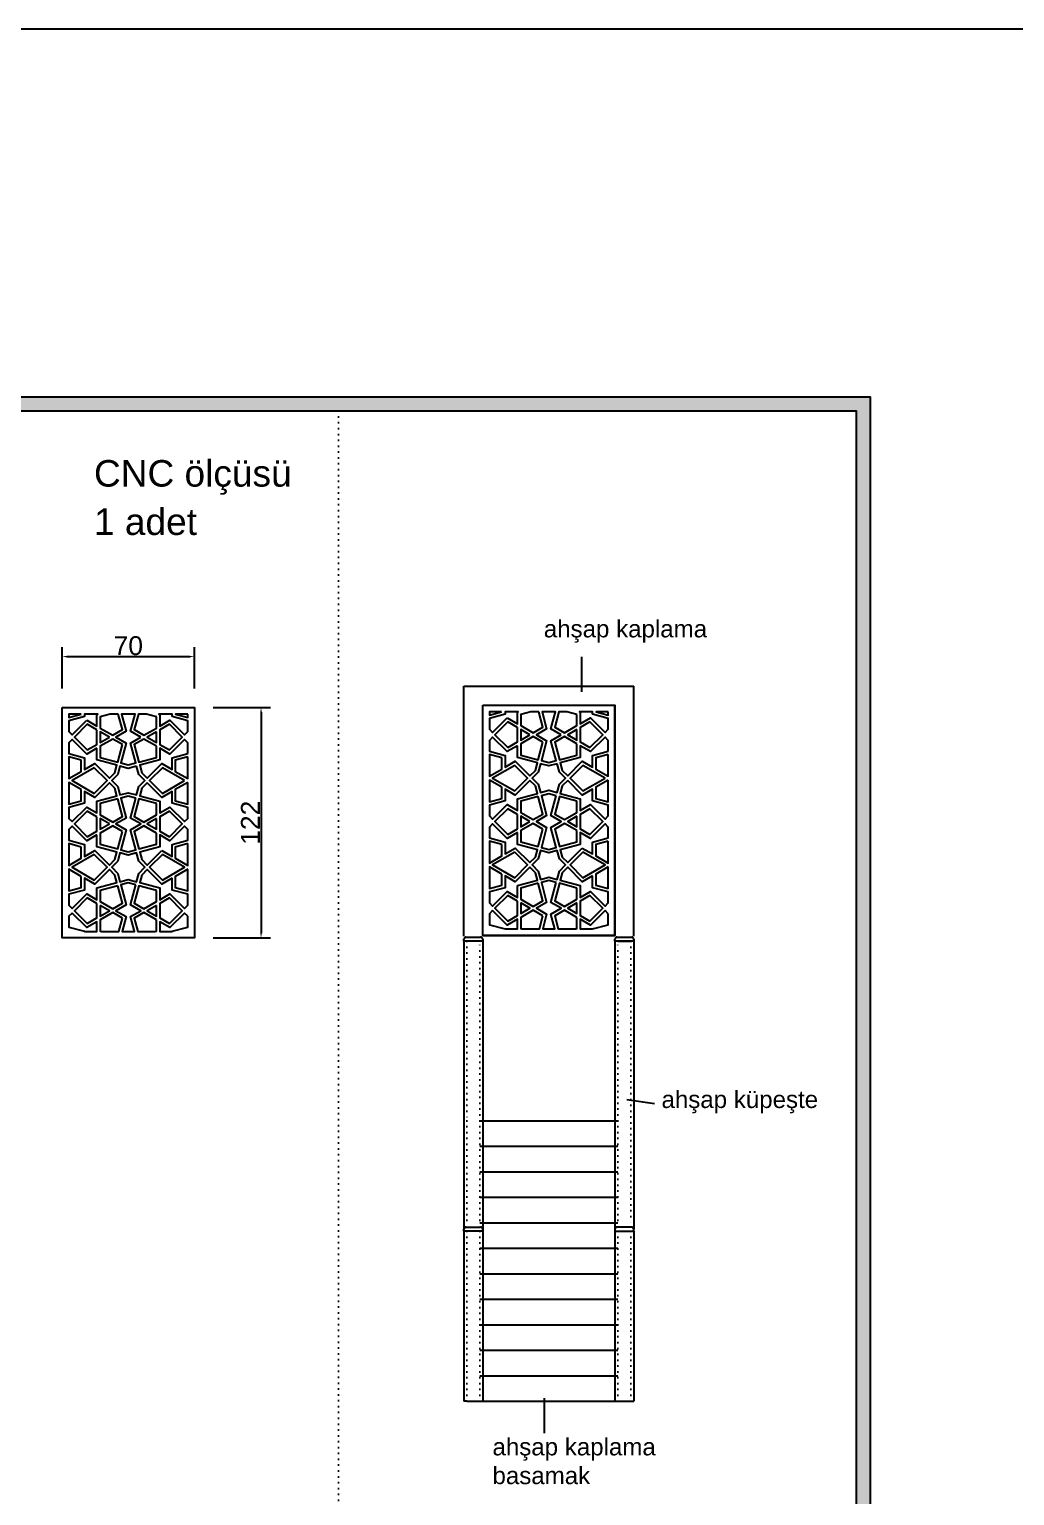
# Model space of a CAD drawing. Header units: metres. Extents: x 7064 to 15770, y 8440 to 11994.
# Drawn here: x 10018 to 10540, y 11218 to 11994 of the extents above; entities that cross this region are included whole.
import ezdxf

# ---------------------------------------------------------------- set-up
doc = ezdxf.new("R2010")
doc.units = ezdxf.units.M
doc.linetypes.add('ACAD_ISO07', pattern=[3, 0, -3])
doc.layers.add('AKM-DUVARLAR', color=6, linetype='Continuous', lineweight=60)
doc.layers.add('mahal liste', color=7, linetype='Continuous', lineweight=25, true_color=0xfa2e43)
doc.styles.get("Standard").update_dxf_attribs({"font": 'arial.ttf'})
doc.dimstyles.new('ISO-25', dxfattribs={"dimtxt": 10, "dimasz": 2.5, "dimexe": 5, "dimexo": 10, "dimtad": 1, "dimtxsty": 'Standard', "dimcen": 2.5, "dimadec": 0, "dimazin": 0, "dimtfac": 1, "dimtmove": 0, "dimatfit": 3, "dimfxl": 1, "dimarcsym": 0})

# ---------------------------------------------------------------- blocks, each defined once
blk = doc.blocks.new('1')
at = {"color": 252, "true_color": 0x939598}
for points in [[(16025.71, 9734.84), (16019.25, 9734.84), (16019.25, 9733.11)], [(16028.71, 9731.59), (16034.13, 9728.46), (16034.13, 9734.73), (16034.56, 9734.84), (16027.57, 9734.84), (16027.57, 9733.56), (16019.25, 9731.33), (16019.25, 9725.61), (16020.99, 9723.87)], [(16045.41, 9734.84), (16041.21, 9734.84), (16035.85, 9733.41), (16035.85, 9727.47), (16042.47, 9723.65), (16047.61, 9726.62)], [(16057.31, 9722.66), (16051.88, 9725.79), (16054.31, 9734.84), (16047.19, 9734.84), (16049.61, 9725.79), (16044.19, 9722.66), (16049.61, 9719.52), (16046.79, 9708.98), (16050.75, 9707.92), (16054.71, 9708.98), (16051.88, 9719.52)], [(16065.64, 9733.41), (16060.29, 9734.84), (16056.09, 9734.84), (16053.88, 9726.62), (16059.03, 9723.65), (16065.64, 9727.47)], [(16073.92, 9733.56), (16073.92, 9734.84), (16066.93, 9734.84), (16067.36, 9734.73), (16067.36, 9728.46), (16072.79, 9731.59), (16080.51, 9723.87), (16082.25, 9725.61), (16082.25, 9731.33)], [(16082.25, 9734.84), (16075.78, 9734.84), (16082.25, 9733.11)], [(16034.13, 9726.48), (16028.99, 9729.45), (16022.2, 9722.66), (16028.99, 9715.87), (16034.13, 9718.84)], [(16072.5, 9729.45), (16067.36, 9726.48), (16067.36, 9718.84), (16072.5, 9715.87), (16079.29, 9722.66)], [(16034.13, 9716.85), (16028.71, 9713.72), (16020.99, 9721.44), (16019.25, 9719.7), (16019.25, 9713.99), (16027.57, 9711.76), (16027.57, 9705.49), (16033, 9708.62), (16040.72, 9700.9), (16043.62, 9703.8), (16044.68, 9707.76), (16034.13, 9710.59)], [(16040.75, 9722.66), (16035.85, 9725.48), (16035.85, 9719.83)], [(16047.61, 9718.7), (16042.47, 9721.66), (16035.85, 9717.85), (16035.85, 9711.91), (16045.12, 9709.42)], [(16065.64, 9717.85), (16059.03, 9721.66), (16053.88, 9718.7), (16056.37, 9709.42), (16065.64, 9711.91)], [(16082.25, 9713.99), (16082.25, 9719.7), (16080.51, 9721.44), (16072.79, 9713.72), (16067.36, 9716.85), (16067.36, 9710.59), (16056.81, 9707.76), (16057.87, 9703.8), (16060.77, 9700.9), (16068.49, 9708.62), (16073.92, 9705.49), (16073.92, 9711.76)], [(16065.64, 9725.48), (16060.75, 9722.66), (16065.64, 9719.83)], [(16025.85, 9710.44), (16019.25, 9712.21), (16019.25, 9700.68), (16025.85, 9704.5)], [(16082.25, 9712.21), (16075.64, 9710.44), (16075.64, 9704.5), (16082.25, 9700.68)], [(16032.71, 9706.47), (16020.96, 9699.69), (16032.71, 9692.9), (16039.5, 9699.69)], [(16055.15, 9707.32), (16050.75, 9706.14), (16046.34, 9707.32), (16045.16, 9702.91), (16041.94, 9699.69), (16045.16, 9696.46), (16046.34, 9692.06), (16050.75, 9693.24), (16055.15, 9692.06), (16056.33, 9696.46), (16059.56, 9699.69), (16056.33, 9702.91)], [(16080.53, 9699.69), (16068.78, 9706.47), (16061.99, 9699.69), (16068.78, 9692.9)], [(16025.85, 9694.87), (16019.25, 9698.69), (16019.25, 9687.17), (16025.85, 9688.94)], [(16043.62, 9695.57), (16040.72, 9698.47), (16033, 9690.75), (16027.57, 9693.88), (16027.57, 9687.62), (16019.25, 9685.39), (16019.25, 9679.67), (16020.99, 9677.93), (16028.71, 9685.65), (16034.13, 9682.52), (16034.13, 9688.78), (16044.68, 9691.61)], [(16060.77, 9698.47), (16057.87, 9695.57), (16056.81, 9691.61), (16067.36, 9688.78), (16067.36, 9682.52), (16072.79, 9685.65), (16080.51, 9677.93), (16082.25, 9679.67), (16082.25, 9685.39), (16073.92, 9687.62), (16073.92, 9693.88), (16068.49, 9690.75)], [(16082.25, 9698.69), (16075.64, 9694.87), (16075.64, 9688.94), (16082.25, 9687.17)], [(16045.12, 9689.95), (16035.85, 9687.46), (16035.85, 9681.53), (16042.47, 9677.71), (16047.61, 9680.68)], [(16054.71, 9690.39), (16050.75, 9691.46), (16046.79, 9690.39), (16049.61, 9679.85), (16044.19, 9676.71), (16049.61, 9673.58), (16046.79, 9663.03), (16050.75, 9661.97), (16054.71, 9663.03), (16051.88, 9673.58), (16057.31, 9676.71), (16051.88, 9679.85)], [(16065.64, 9687.46), (16056.37, 9689.95), (16053.88, 9680.68), (16059.03, 9677.71), (16065.64, 9681.53)], [(16034.13, 9680.53), (16028.99, 9683.5), (16022.2, 9676.71), (16028.99, 9669.93), (16034.13, 9672.9)], [(16072.5, 9683.5), (16067.36, 9680.53), (16067.36, 9672.9), (16072.5, 9669.93), (16079.29, 9676.71)], [(16034.13, 9670.91), (16028.71, 9667.78), (16020.99, 9675.5), (16019.25, 9673.76), (16019.25, 9668.04), (16027.57, 9665.81), (16027.57, 9659.55), (16033, 9662.68), (16040.72, 9654.96), (16043.62, 9657.86), (16044.68, 9661.82), (16034.13, 9664.64)], [(16040.75, 9676.71), (16035.85, 9679.54), (16035.85, 9673.89)], [(16047.61, 9672.75), (16042.47, 9675.72), (16035.85, 9671.9), (16035.85, 9665.96), (16045.12, 9663.48)], [(16065.64, 9671.9), (16059.03, 9675.72), (16053.88, 9672.75), (16056.37, 9663.48), (16065.64, 9665.96)], [(16068.49, 9662.68), (16073.92, 9659.55), (16073.92, 9665.81), (16082.25, 9668.04), (16082.25, 9673.76), (16080.51, 9675.5), (16072.79, 9667.78), (16067.36, 9670.91), (16067.36, 9664.64), (16056.81, 9661.82), (16057.87, 9657.86), (16060.77, 9654.96)], [(16065.64, 9679.54), (16060.75, 9676.71), (16065.64, 9673.89)], [(16025.85, 9664.49), (16019.25, 9666.26), (16019.25, 9654.74), (16025.85, 9658.55)], [(16082.25, 9666.26), (16075.64, 9664.49), (16075.64, 9658.55), (16082.25, 9654.74)], [(16032.71, 9660.53), (16020.96, 9653.74), (16032.71, 9646.96), (16039.5, 9653.74)], [(16056.33, 9656.97), (16055.15, 9661.37), (16050.75, 9660.19), (16046.34, 9661.37), (16045.16, 9656.97), (16041.94, 9653.74), (16045.16, 9650.52), (16046.34, 9646.11), (16050.75, 9647.29), (16055.15, 9646.11), (16056.33, 9650.52), (16059.56, 9653.74)], [(16068.78, 9660.53), (16061.99, 9653.74), (16068.78, 9646.96), (16080.53, 9653.74)], [(16025.85, 9648.93), (16019.25, 9652.75), (16019.25, 9641.22), (16025.85, 9642.99)], [(16034.13, 9642.84), (16044.68, 9645.67), (16043.62, 9649.63), (16040.72, 9652.53), (16033, 9644.81), (16027.57, 9647.94), (16027.57, 9641.67), (16019.25, 9639.44), (16019.25, 9633.73), (16020.99, 9631.99), (16028.71, 9639.71), (16034.13, 9636.58)], [(16073.92, 9647.94), (16068.49, 9644.81), (16060.77, 9652.53), (16057.87, 9649.63), (16056.81, 9645.67), (16067.36, 9642.84), (16067.36, 9636.58), (16072.79, 9639.71), (16080.51, 9631.99), (16082.25, 9633.73), (16082.25, 9639.44), (16073.92, 9641.67)], [(16082.25, 9652.75), (16075.64, 9648.93), (16075.64, 9642.99), (16082.25, 9641.22)], [(16045.12, 9644.01), (16035.85, 9641.52), (16035.85, 9635.58), (16042.47, 9631.76), (16047.61, 9634.73)], [(16054.71, 9644.45), (16050.75, 9645.51), (16046.79, 9644.45), (16049.61, 9633.9), (16044.19, 9630.77), (16049.61, 9627.64), (16047.52, 9619.84), (16053.97, 9619.84), (16051.88, 9627.64), (16057.31, 9630.77), (16051.88, 9633.9)], [(16065.64, 9641.52), (16056.37, 9644.01), (16053.88, 9634.73), (16059.03, 9631.76), (16065.64, 9635.58)], [(16034.13, 9634.59), (16028.99, 9637.56), (16022.2, 9630.77), (16028.99, 9623.98), (16034.13, 9626.95)], [(16035.85, 9633.6), (16035.85, 9627.95), (16040.75, 9630.77)], [(16065.64, 9633.6), (16060.75, 9630.77), (16065.64, 9627.95)], [(16072.5, 9637.56), (16067.36, 9634.59), (16067.36, 9626.95), (16072.5, 9623.98), (16079.29, 9630.77)], [(16020.99, 9629.56), (16019.25, 9627.82), (16019.25, 9622.1), (16027.57, 9619.87), (16027.57, 9619.84), (16034.13, 9619.84), (16034.13, 9624.97), (16028.71, 9621.83)], [(16047.61, 9626.81), (16042.47, 9629.78), (16035.85, 9625.96), (16035.85, 9620.02), (16036.52, 9619.84), (16045.74, 9619.84)], [(16065.64, 9625.96), (16059.03, 9629.78), (16053.88, 9626.81), (16055.75, 9619.84), (16064.97, 9619.84), (16065.64, 9620.02)], [(16082.25, 9627.82), (16080.51, 9629.56), (16072.79, 9621.83), (16067.36, 9624.97), (16067.36, 9619.84), (16073.92, 9619.84), (16073.92, 9619.87), (16082.25, 9622.1)]]:
    blk.add_lwpolyline(points, close=True, dxfattribs=at)
at = {"layer": 'mahal liste', "color": 252, "true_color": 0x939598}
blk.add_lwpolyline([(16015.75, 9738.34), (16085.75, 9738.34), (16085.75, 9616.34), (16015.75, 9616.34)], close=True, dxfattribs=at)
blk = doc.blocks.new('*D281')
at = {"color": 0, "lineweight": -2, "transparency": 16777216}
for p, q in [((10035.72, 11645.01), (10035.72, 11666.96)), ((10038.22, 11661.96), (10103.22, 11661.96)), ((10105.72, 11645.01), (10105.72, 11666.96))]:
    blk.add_line(p, q, dxfattribs=at)
at = {"color": 0, "transparency": 16777216}
for points in [[(10038.22, 11662.37), (10038.22, 11661.54), (10035.72, 11661.96)], [(10103.22, 11662.37), (10103.22, 11661.54), (10105.72, 11661.96)]]:
    blk.add_solid(points, dxfattribs=at)
at = {"layer": 'Defpoints', "color": 0, "transparency": 16777216}
for p in [(10105.72, 11661.96), (10035.72, 11635.01), (10105.72, 11635.01)]:
    blk.add_point(p, dxfattribs=at)
at = {"color": 0, "transparency": 16777216, "insert": (10070.72, 11667.69), "char_height": 10, "attachment_point": 5}
blk.add_mtext('70', dxfattribs=at)
blk = doc.blocks.new('*D282')
at = {"color": 0, "lineweight": -2, "transparency": 16777216}
for p, q in [((10115.72, 11635.01), (10146.02, 11635.01)), ((10141.02, 11632.51), (10141.02, 11515.51)), ((10115.72, 11513.01), (10146.02, 11513.01))]:
    blk.add_line(p, q, dxfattribs=at)
at = {"color": 0, "transparency": 16777216}
for points in [[(10140.61, 11632.51), (10141.44, 11632.51), (10141.02, 11635.01)], [(10140.61, 11515.51), (10141.44, 11515.51), (10141.02, 11513.01)]]:
    blk.add_solid(points, dxfattribs=at)
at = {"layer": 'Defpoints', "color": 0, "transparency": 16777216}
for p in [(10105.72, 11635.01), (10105.72, 11513.01), (10141.02, 11513.01)]:
    blk.add_point(p, dxfattribs=at)
at = {"color": 0, "transparency": 16777216, "insert": (10135.38, 11574.01), "char_height": 10, "attachment_point": 5, "rotation": 90}
blk.add_mtext('122', dxfattribs=at)

msp = doc.modelspace()

# ---------------------------------------------------------------- hatches: boundary and pattern name
h = msp.add_hatch(color=253)
h.dxf.hatch_style = 1
h.paths.add_polyline_path([(9055.737, 11792.009), (10456.143, 11792.009), (10456.143, 10806.064), (9055.737, 10806.064)], flags=16)
h.paths.add_polyline_path([(9048.324, 11799.422), (10463.556, 11799.422), (10463.556, 10798.651), (9048.324, 10798.651)])

# ---------------------------------------------------------------- linework, layer by layer
at = {"color": 0}
for p, q in [((10310.86, 11643.228), (10310.86, 11661.765)), ((10334.69, 11427.513), (10349.356, 11425.383)), ((10249.905, 11267.766), (10248.405, 11267.766)), ((10291.099, 11250.874), (10291.099, 11269.411)), ((10336.905, 11267.766), (10338.405, 11267.766))]:
    msp.add_line(p, q, dxfattribs=at)
at = {"color": 0, "linetype": 'ACAD_ISO07'}
for p, q in [((10249.905, 11416.266), (10249.905, 11359.966)), ((10256.905, 11416.266), (10256.905, 11359.966)), ((10329.905, 11416.266), (10329.905, 11359.966))]:
    msp.add_line(p, q, dxfattribs=at)
at = {"color": 0}
for points in [[(7063.944, 8440.111), (15770.364, 8440.111), (15770.364, 11994.02), (7063.944, 11994.02)], [(10045.689, 11631.508), (10039.221, 11631.508), (10039.221, 11629.775)], [(10048.682, 11628.261), (10054.108, 11625.129), (10054.108, 11631.394), (10054.535, 11631.508), (10047.548, 11631.508), (10047.548, 11630.226), (10039.221, 11627.995), (10039.221, 11622.279), (10040.961, 11620.54)], [(10065.381, 11631.508), (10061.181, 11631.508), (10055.828, 11630.074), (10055.828, 11624.135), (10062.442, 11620.317), (10067.584, 11623.286)], [(10077.281, 11619.324), (10071.856, 11622.456), (10074.281, 11631.508), (10067.162, 11631.508), (10069.587, 11622.456), (10064.162, 11619.324), (10069.587, 11616.191), (10066.761, 11605.644), (10070.721, 11604.583), (10074.682, 11605.644), (10071.856, 11616.191)], [(10085.615, 11630.074), (10080.262, 11631.508), (10076.062, 11631.508), (10073.859, 11623.286), (10079.001, 11620.317), (10085.615, 11624.135)], [(10093.895, 11630.226), (10093.895, 11631.508), (10086.907, 11631.508), (10087.335, 11631.394), (10087.335, 11625.129), (10092.761, 11628.261), (10100.482, 11620.54), (10102.221, 11622.279), (10102.221, 11627.995)], [(10102.221, 11631.508), (10095.754, 11631.508), (10102.221, 11629.775)], [(10054.108, 11623.142), (10048.965, 11626.112), (10042.177, 11619.324), (10048.965, 11612.536), (10054.108, 11615.505)], [(10060.722, 11619.324), (10055.828, 11622.149), (10055.828, 11616.498)], [(10085.615, 11622.149), (10080.721, 11619.324), (10085.615, 11616.498)], [(10092.478, 11626.112), (10087.335, 11623.142), (10087.335, 11615.505), (10092.478, 11612.536), (10099.266, 11619.324)], [(10054.108, 11613.519), (10048.682, 11610.387), (10040.961, 11618.108), (10039.221, 11616.368), (10039.221, 11610.653), (10047.548, 11608.422), (10047.548, 11602.157), (10052.973, 11605.29), (10060.694, 11597.569), (10063.593, 11600.468), (10064.655, 11604.428), (10054.108, 11607.254)], [(10067.584, 11615.362), (10062.442, 11618.331), (10055.828, 11614.512), (10055.828, 11608.574), (10065.1, 11606.089)], [(10085.615, 11614.512), (10079.001, 11618.331), (10073.859, 11615.362), (10076.343, 11606.089), (10085.615, 11608.574)], [(10102.221, 11610.653), (10102.221, 11616.368), (10100.482, 11618.108), (10092.761, 11610.387), (10087.335, 11613.519), (10087.335, 11607.254), (10076.788, 11604.428), (10077.849, 11600.468), (10080.749, 11597.569), (10088.47, 11605.29), (10093.895, 11602.157), (10093.895, 11608.422)], [(10045.828, 11607.102), (10039.221, 11608.872), (10039.221, 11597.35), (10045.828, 11601.164)], [(10102.221, 11608.872), (10095.615, 11607.102), (10095.615, 11601.164), (10102.221, 11597.35)], [(10052.69, 11603.14), (10040.934, 11596.352), (10052.69, 11589.565), (10059.478, 11596.352)], [(10075.127, 11603.983), (10070.721, 11602.802), (10066.316, 11603.983), (10065.136, 11599.577), (10061.911, 11596.352), (10065.136, 11593.127), (10066.316, 11588.722), (10070.721, 11589.902), (10075.127, 11588.722), (10076.307, 11593.127), (10079.532, 11596.352), (10076.307, 11599.577)], [(10100.509, 11596.352), (10088.753, 11603.14), (10081.965, 11596.352), (10088.753, 11589.565)], [(10045.828, 11591.541), (10039.221, 11595.355), (10039.221, 11583.832), (10045.828, 11585.602)], [(10063.593, 11592.237), (10060.694, 11595.136), (10052.973, 11587.415), (10047.548, 11590.548), (10047.548, 11584.283), (10039.221, 11582.052), (10039.221, 11576.336), (10040.961, 11574.597), (10048.682, 11582.318), (10054.108, 11579.186), (10054.108, 11585.451), (10064.655, 11588.277)], [(10080.749, 11595.136), (10077.849, 11592.237), (10076.788, 11588.277), (10087.335, 11585.451), (10087.335, 11579.186), (10092.761, 11582.318), (10100.482, 11574.597), (10102.221, 11576.336), (10102.221, 11582.052), (10093.895, 11584.283), (10093.895, 11590.548), (10088.47, 11587.415)], [(10102.221, 11595.355), (10095.615, 11591.541), (10095.615, 11585.602), (10102.221, 11583.832)], [(10065.1, 11586.615), (10055.828, 11584.131), (10055.828, 11578.193), (10062.442, 11574.374), (10067.584, 11577.343)], [(10074.682, 11587.061), (10070.721, 11588.122), (10066.761, 11587.061), (10069.587, 11576.513), (10064.162, 11573.381), (10069.587, 11570.248), (10066.761, 11559.701), (10070.721, 11558.64), (10074.682, 11559.701), (10071.856, 11570.248), (10077.281, 11573.381), (10071.856, 11576.513)], [(10085.615, 11584.131), (10076.343, 11586.615), (10073.859, 11577.343), (10079.001, 11574.374), (10085.615, 11578.193)], [(10054.108, 11577.199), (10048.965, 11580.169), (10042.177, 11573.381), (10048.965, 11566.593), (10054.108, 11569.562)], [(10060.722, 11573.381), (10055.828, 11576.206), (10055.828, 11570.555)], [(10085.615, 11576.206), (10080.721, 11573.381), (10085.615, 11570.555)], [(10092.478, 11580.169), (10087.335, 11577.199), (10087.335, 11569.562), (10092.478, 11566.593), (10099.266, 11573.381)], [(10054.108, 11567.576), (10048.682, 11564.444), (10040.961, 11572.165), (10039.221, 11570.425), (10039.221, 11564.71), (10047.548, 11562.479), (10047.548, 11556.214), (10052.973, 11559.347), (10060.694, 11551.626), (10063.593, 11554.525), (10064.655, 11558.485), (10054.108, 11561.311)], [(10067.584, 11569.419), (10062.442, 11572.388), (10055.828, 11568.569), (10055.828, 11562.631), (10065.1, 11560.146)], [(10085.615, 11568.569), (10079.001, 11572.388), (10073.859, 11569.419), (10076.343, 11560.146), (10085.615, 11562.631)], [(10088.47, 11559.347), (10093.895, 11556.214), (10093.895, 11562.479), (10102.221, 11564.71), (10102.221, 11570.425), (10100.482, 11572.165), (10092.761, 11564.444), (10087.335, 11567.576), (10087.335, 11561.311), (10076.788, 11558.485), (10077.849, 11554.525), (10080.749, 11551.626)], [(10045.828, 11561.159), (10039.221, 11562.93), (10039.221, 11551.407), (10045.828, 11555.221)], [(10102.221, 11562.93), (10095.615, 11561.159), (10095.615, 11555.221), (10102.221, 11551.407)], [(10052.69, 11557.197), (10040.934, 11550.409), (10052.69, 11543.622), (10059.478, 11550.409)], [(10076.307, 11553.634), (10075.127, 11558.04), (10070.721, 11556.859), (10066.316, 11558.04), (10065.136, 11553.634), (10061.911, 11550.409), (10065.136, 11547.184), (10066.316, 11542.779), (10070.721, 11543.959), (10075.127, 11542.779), (10076.307, 11547.184), (10079.532, 11550.409)], [(10088.753, 11557.197), (10081.965, 11550.409), (10088.753, 11543.622), (10100.509, 11550.409)], [(10045.828, 11545.598), (10039.221, 11549.412), (10039.221, 11537.889), (10045.828, 11539.659)], [(10054.108, 11539.508), (10064.655, 11542.334), (10063.593, 11546.294), (10060.694, 11549.193), (10052.973, 11541.472), (10047.548, 11544.605), (10047.548, 11538.34), (10039.221, 11536.109), (10039.221, 11530.393), (10040.961, 11528.654), (10048.682, 11536.375), (10054.108, 11533.243)], [(10093.895, 11544.605), (10088.47, 11541.472), (10080.749, 11549.193), (10077.849, 11546.294), (10076.788, 11542.334), (10087.335, 11539.508), (10087.335, 11533.243), (10092.761, 11536.375), (10100.482, 11528.654), (10102.221, 11530.393), (10102.221, 11536.109), (10093.895, 11538.34)], [(10102.221, 11549.412), (10095.615, 11545.598), (10095.615, 11539.659), (10102.221, 11537.889)], [(10065.1, 11540.672), (10055.828, 11538.188), (10055.828, 11532.25), (10062.442, 11528.431), (10067.584, 11531.4)], [(10074.682, 11541.118), (10070.721, 11542.179), (10066.761, 11541.118), (10069.587, 11530.57), (10064.162, 11527.438), (10069.587, 11524.305), (10067.498, 11516.508), (10073.945, 11516.508), (10071.856, 11524.305), (10077.281, 11527.438), (10071.856, 11530.57)], [(10085.615, 11538.188), (10076.343, 11540.672), (10073.859, 11531.4), (10079.001, 11528.431), (10085.615, 11532.25)], [(10054.108, 11531.256), (10048.965, 11534.226), (10042.177, 11527.438), (10048.965, 11520.65), (10054.108, 11523.619)], [(10055.828, 11530.263), (10055.828, 11524.612), (10060.722, 11527.438)], [(10085.615, 11530.263), (10080.721, 11527.438), (10085.615, 11524.612)], [(10092.478, 11534.226), (10087.335, 11531.256), (10087.335, 11523.619), (10092.478, 11520.65), (10099.266, 11527.438)], [(10040.961, 11526.222), (10039.221, 11524.482), (10039.221, 11518.767), (10047.548, 11516.536), (10047.548, 11516.508), (10054.108, 11516.508), (10054.108, 11521.633), (10048.682, 11518.501)], [(10067.584, 11523.476), (10062.442, 11526.445), (10055.828, 11522.626), (10055.828, 11516.688), (10056.498, 11516.508), (10065.717, 11516.508)], [(10085.615, 11522.626), (10079.001, 11526.445), (10073.859, 11523.476), (10075.726, 11516.508), (10084.945, 11516.508), (10085.615, 11516.688)], [(10102.221, 11524.482), (10100.482, 11526.222), (10092.761, 11518.501), (10087.335, 11521.633), (10087.335, 11516.508), (10093.895, 11516.508), (10093.895, 11516.536), (10102.221, 11518.767)]]:
    msp.add_lwpolyline(points, close=True, dxfattribs=at)
at = {"color": 253}
for points in [[(9048.324, 11799.422), (10463.556, 11799.422), (10463.556, 10798.651), (9048.324, 10798.651)], [(9055.737, 11792.009), (10456.143, 11792.009), (10456.143, 10806.064), (9055.737, 10806.064)]]:
    msp.add_lwpolyline(points, close=True, dxfattribs=at)
at = {"layer": 'mahal liste', "color": 244, "linetype": 'ACAD_ISO07', "true_color": 0x991b1e}
msp.add_line((10181.981, 11792.009), (10181.981, 10856.742), dxfattribs=at)
at = {"layer": 'mahal liste', "color": 0}
for p, q in [((10248.405, 11513.936), (10248.405, 11646.266)), ((10248.405, 11646.266), (10338.405, 11646.266)), ((10338.405, 11513.936), (10338.405, 11646.266)), ((10258.405, 11636.266), (10328.405, 11636.266)), ((10258.405, 11514.266), (10258.405, 11636.266)), ((10328.405, 11514.266), (10328.405, 11636.266)), ((10258.405, 11514.266), (10328.405, 11514.266)), ((10256.905, 11511.266), (10249.905, 11511.266)), ((10329.905, 11511.266), (10336.905, 11511.266)), ((10256.905, 11416.266), (10329.905, 11416.266)), ((10256.905, 11402.766), (10329.905, 11402.766)), ((10256.905, 11389.266), (10329.905, 11389.266)), ((10256.905, 11375.766), (10329.905, 11375.766)), ((10256.905, 11357.766), (10249.905, 11357.766)), ((10256.905, 11362.266), (10329.905, 11362.266)), ((10329.905, 11357.766), (10336.905, 11357.766)), ((10256.905, 11348.766), (10329.905, 11348.766)), ((10256.905, 11335.266), (10329.905, 11335.266)), ((10256.905, 11321.766), (10329.905, 11321.766)), ((10256.905, 11308.266), (10329.905, 11308.266)), ((10256.905, 11294.766), (10329.905, 11294.766)), ((10256.905, 11281.266), (10329.905, 11281.266)), ((10249.905, 11267.766), (10336.905, 11267.766))]:
    msp.add_line(p, q, dxfattribs=at)
at = {"layer": 'mahal liste', "color": 31, "true_color": 0xfecc66}
for p, q in [((10248.405, 11511.266), (10248.405, 11358.866)), ((10258.405, 11511.266), (10258.405, 11358.866)), ((10328.405, 11511.266), (10328.405, 11358.866)), ((10338.405, 11511.266), (10338.405, 11358.866)), ((10248.405, 11357.766), (10248.405, 11267.766)), ((10258.405, 11357.766), (10258.405, 11267.766)), ((10328.405, 11357.766), (10328.405, 11267.766)), ((10338.405, 11357.766), (10338.405, 11267.766))]:
    msp.add_line(p, q, dxfattribs=at)
at = {"layer": 'mahal liste', "color": 0, "linetype": 'ACAD_ISO07'}
for p, q in [((10249.905, 11511.266), (10249.905, 11416.266)), ((10256.905, 11416.266), (10256.905, 11511.266)), ((10329.905, 11416.266), (10329.905, 11511.266)), ((10336.905, 11511.266), (10336.905, 11359.966)), ((10249.905, 11357.766), (10249.905, 11267.766)), ((10256.905, 11357.766), (10256.905, 11267.766)), ((10329.905, 11357.766), (10329.905, 11267.766)), ((10336.905, 11357.766), (10336.905, 11267.766))]:
    msp.add_line(p, q, dxfattribs=at)
at = {"layer": 'mahal liste', "color": 0}
msp.add_lwpolyline([(10035.721, 11635.008), (10105.721, 11635.008), (10105.721, 11513.008), (10035.721, 11513.008)], close=True, dxfattribs=at)
at = {"layer": 'mahal liste', "color": 31, "true_color": 0xfecc66}
for points in [[(10258.405, 11512.366), (10258.405, 11511.266), (10248.405, 11511.266), (10248.405, 11512.366)], [(10249.505, 11513.466), (10257.305, 11513.466)], [(10338.405, 11512.366), (10338.405, 11511.266), (10328.405, 11511.266), (10328.405, 11512.366)], [(10329.505, 11513.466), (10337.305, 11513.466)], [(10258.405, 11358.866), (10258.405, 11357.766), (10248.405, 11357.766), (10248.405, 11358.866)], [(10249.505, 11359.966), (10257.305, 11359.966)], [(10328.405, 11358.866), (10328.405, 11357.766), (10338.405, 11357.766), (10338.405, 11358.866)], [(10337.305, 11359.966), (10329.505, 11359.966)]]:
    msp.add_lwpolyline(points, dxfattribs=at)
for centre, start, end in [((10249.606, 11512.265), 94.777827, 175.222173), ((10257.205, 11512.265), 4.777827, 85.222173), ((10329.606, 11512.265), 94.777827, 175.222173), ((10337.205, 11512.265), 4.777827, 85.222173), ((10249.606, 11358.765), 94.777827, 175.222173), ((10257.205, 11358.765), 4.777827, 85.222173), ((10329.606, 11358.765), 94.777827, 175.222173), ((10337.205, 11358.765), 4.777827, 85.222173)]:
    msp.add_arc(centre, 1.205, start, end, dxfattribs=at)

# ---------------------------------------------------------------- block references
at = {"color": 0}
msp.add_blockref('1', (-5757.341, 1897.924), dxfattribs=at)

# ---------------------------------------------------------------- texts
at = {"layer": 'AKM-DUVARLAR', "color": 0, "attachment_point": 1}
for s, width, gutter_width, insert, char_height in [('CNC ölçüsü', 174.94207, 1.562, (10052.541, 11765.993), 14.0453), ('1 adet', 171.09153, 1.562, (10052.541, 11740.387), 14.0453), ('ahşap kaplama', 111.2095, 1.016, (10290.752, 11681.257), 9.12942), ('ahşap küpeşte', 111.2095, 1.016, (10353.079, 11432.114), 9.12942), ('ahşap kaplama\\Pbasamak', 111.2095, 1.016, (10263.578, 11248.223), 9.12942)]:
    msp.add_mtext_dynamic_manual_height_columns(s, width=width, gutter_width=gutter_width, heights=[0], dxfattribs=dict(at, insert=insert, char_height=char_height))

# ---------------------------------------------------------------- dimensions: what is measured, and where the dimension line sits
at = {"color": 0}
dim = msp.add_linear_dim(base=(10105.721, 11661.958), p1=(10035.721, 11635.008), p2=(10105.721, 11635.008), dimstyle='ISO-25', dxfattribs=at)
dim.commit()
dim.dimension.update_dxf_attribs({"geometry": '*D281', "text_midpoint": (10070.721, 11667.689)})
dim = msp.add_linear_dim(base=(10141.022, 11513.008), p1=(10105.721, 11635.008), p2=(10105.721, 11513.008), angle=90, dimstyle='ISO-25', dxfattribs=at)
dim.commit()
dim.dimension.update_dxf_attribs({"geometry": '*D282', "text_midpoint": (10135.377, 11574.008)})

doc.saveas('drawing.dxf')
